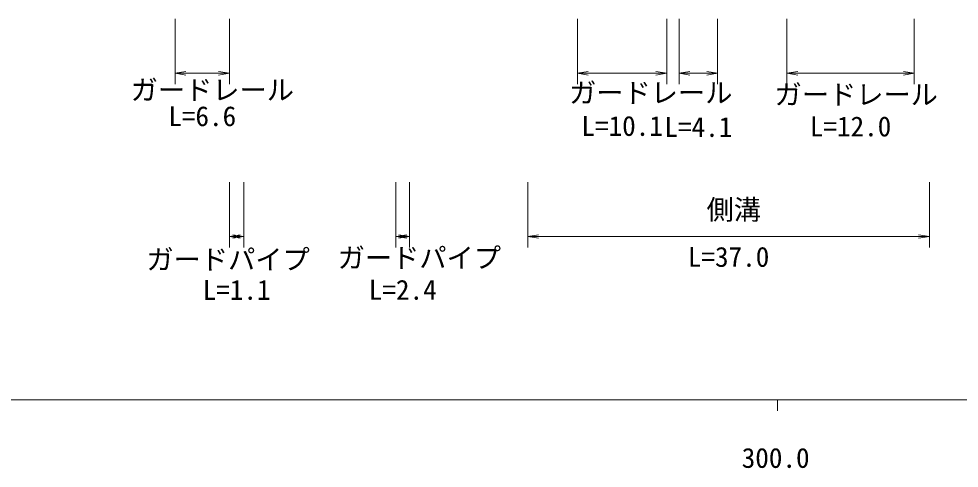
# Model space of a CAD drawing. Units: millimetres, scale not verified. Extents: x 40000 to 680000, y 20000 to 380000.
# Drawn here: x 298331 to 384702, y 198715 to 240000 of the extents above; entities that cross this region are included whole.
import ezdxf
from ezdxf.enums import TextEntityAlignment as Align

# ---------------------------------------------------------------- set-up
doc = ezdxf.new("R2010")
doc.units = ezdxf.units.MM
doc.header["$LTSCALE"] = 1000
doc.layers.add('M-STR-HTXT', color=7, linetype='Continuous', lineweight=13)
doc.layers.add('M-TTL-BAND', color=7, linetype='Continuous', lineweight=13)
doc.styles.add('ＭＳ ゴシック', font='')
doc.styles.get('ＭＳ ゴシック').set_extended_font_data('MS Gothic')

# ---------------------------------------------------------------- blocks, each defined once
blk = doc.blocks.new('open_arrow')
at = {"color": 0, "linetype": 'Continuous', "lineweight": -2}
blk.add_lwpolyline([(7.5, 1.25), (0, 0), (7.5, -1.25)], dxfattribs=at)

msp = doc.modelspace()

# ---------------------------------------------------------------- linework, layer by layer
at = {"layer": 'M-STR-HTXT'}
for p, q in [((312685, 240000), (312685, 234000)), ((317670, 240000), (317670, 234000)), ((349642, 240000), (349642, 234000)), ((357851, 240000), (357851, 234000)), ((358977, 240000), (358977, 234000)), ((362519, 240000), (362519, 234000)), ((368872, 240000), (368872, 234000)), ((380575, 240000), (380575, 234000)), ((312685, 235000), (317670, 235000)), ((349642, 235000), (357851, 235000)), ((358977, 235000), (362519, 235000)), ((368872, 235000), (380575, 235000)), ((317670, 225000), (317670, 219000)), ((319000, 225000), (319000, 219000)), ((332963, 225000), (332963, 219000)), ((334220, 225000), (334220, 219000)), ((345076, 225000), (345076, 219000)), ((381970, 225000), (381970, 219000)), ((317670, 220000), (319000, 220000)), ((332963, 220000), (334220, 220000)), ((345076, 220000), (381970, 220000))]:
    msp.add_line(p, q, dxfattribs=at)
at = {"layer": 'M-TTL-BAND'}
for p, q in [((40000, 205000), (579000, 205000)), ((368000, 205000), (368000, 204000))]:
    msp.add_line(p, q, dxfattribs=at)

# ---------------------------------------------------------------- block references
at = {"layer": 'M-STR-HTXT', "xscale": 133, "yscale": 133}
for p in [(312685, 235000), (349642, 235000), (358977, 235000), (368872, 235000), (317670, 220000), (332963, 220000), (345076, 220000)]:
    msp.add_blockref('open_arrow', p, dxfattribs=at)
at = {"layer": 'M-STR-HTXT', "xscale": 133, "yscale": 133, "rotation": 180}
for p in [(317670, 235000), (357851, 235000), (362519, 235000), (380575, 235000), (319000, 220000), (334220, 220000), (381970, 220000)]:
    msp.add_blockref('open_arrow', p, dxfattribs=at)

# ---------------------------------------------------------------- texts
at = {"layer": 'M-STR-HTXT', "style": 'ＭＳ ゴシック'}
for s, p in [('ガードレール', (308601, 232000)), ('ガードレール', (348878, 231739)), ('ガードレール', (367744, 231577)), ('側溝', (361500, 221000)), ('ガードパイプ', (310051, 216428)), ('ガードパイプ', (327617, 216576))]:
    msp.add_text(s, height=1833, dxfattribs=at).set_placement(p, align=Align.BOTTOM_LEFT)
for s, p in [('L=6.6', (315178, 229589)), ('L=10.1', (353747, 228694)), ('L=4.1', (360748, 228598)), ('L=12.0', (374724, 228647)), ('L=37.0', (363523, 216666)), ('L=1.1', (318335, 213632)), ('L=2.4', (333592, 213637))]:
    msp.add_text(s, height=1833, dxfattribs=at).set_placement(p, align=Align.BOTTOM_CENTER)
at = {"layer": 'M-TTL-BAND', "style": 'ＭＳ ゴシック'}
msp.add_text('300.0', height=1833, dxfattribs=at).set_placement((367844, 198195), align=Align.BOTTOM_CENTER)

doc.saveas('drawing.dxf')
